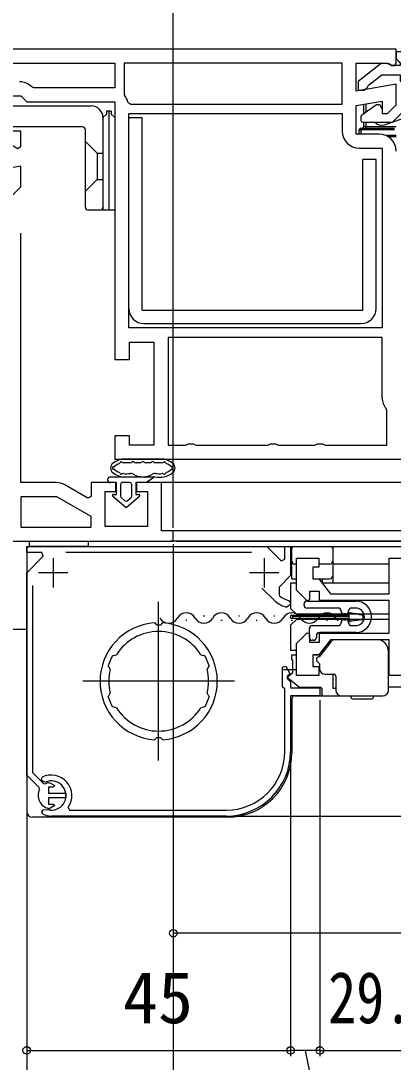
# Model space of a CAD drawing. Units: millimetres, scale not verified. Extents: x -525 to 525, y -783 to 779.
# Drawn here: x -132.5 to -69, y -646.6 to -468.9 of the extents above; entities that cross this region are included whole.
import ezdxf
from ezdxf.enums import TextEntityAlignment as Align

# ---------------------------------------------------------------- set-up
doc = ezdxf.new("R2010")
doc.units = ezdxf.units.MM
doc.header["$LTSCALE"] = 4
for name, color, linetype in [('0-2_YKK_11', 7, 'Continuous'), ('0-4_YKK_12', 2, 'Continuous'), ('0-5_YKK_13', 4, 'Continuous'), ('0-7_YKK_D', 6, 'Continuous')]:
    doc.layers.add(name, color=color, linetype=linetype)
doc.styles.add('ＭＳ ゴシック', font='')
doc.styles.get('ＭＳ ゴシック').set_extended_font_data('MS Gothic')

msp = doc.modelspace()

# ---------------------------------------------------------------- linework, layer by layer
at = {"layer": '0-2_YKK_11'}
for p, q in [((-70.899, -533.2), (-70.899, -522.9)), ((-93.166, -559.6), (-124.834, -559.6)), ((-127, -560.6), (-127, -565.6)), ((-91, -560.6), (-91, -565.6)), ((-124.5, -563.1), (-129.5, -563.1)), ((-88.5, -563.1), (-93.5, -563.1)), ((-100.747, -583.634), (-100.573, -583.982)), ((-109.714, -591.574), (-109.5, -591.385)), ((-109.5, -591.385), (-109.294, -591.195)), ((-97.5, -604.6), (-127.3, -604.6))]:
    msp.add_line(p, q, dxfattribs=at)
for points in [[(-135.4, -502.2), (-139.3, -502.2), (-139.3, -497.344), (-134.9, -496.568), (-134.9, -498.7), (-134, -498.7), (-132.5, -497.2), (-132.5, -493.708), (-139.3, -494.907), (-139.3, -490.1), (-133.944, -490.1), (-133.076, -490.642), (-132.5, -490.323), (-132.5, -487.7), (-160.142, -487.7), (-162.5, -442.7), (-174.5, -442.7)], [(-68.499, -473.7), (-140.499, -473.7), (-140.499, -485.566), (-140.577, -485.7), (-137.158, -488.605), (-136.64, -487.995), (-139.36, -485.684)], [(-71.399, -488.2), (-75.299, -488.2), (-75.299, -483.344), (-70.899, -482.568), (-70.899, -484.7), (-69.999, -484.7), (-68.499, -483.2), (-68.499, -479.708), (-75.299, -480.907), (-75.299, -476.1), (-69.943, -476.1), (-69.264, -476.524), (-68.799, -476.558), (-68.499, -476.1), (-68.499, -475.2), (-68.499, -473.7)], [(-64.133, -474.2), (-68.5, -474.2), (-68.5, -475.3), (-68.062, -475.796), (-67.8, -476.094), (-67.8, -476.5), (-69.2, -476.5), (-69.6, -476.3), (-71.017, -476.113)], [(-138.1, -476.1), (-116.5, -476.1), (-116.499, -480.3), (-130.298, -480.3), (-130.652, -480.153)], [(-77.699, -476.1), (-114.899, -476.1), (-114.899, -481.333), (-114.797, -481.636)], [(-114.237, -482.741), (-113.757, -483.1), (-77.699, -483.1), (-77.699, -476.1)], [(-71.017, -476.113), (-75, -479.225), (-75, -480.7), (-73.899, -480.7), (-73.399, -480.225), (-73.208, -479.855), (-70.961, -478.1), (-67.8, -478.1), (-67.8, -479.2), (-64.133, -479.2)], [(-138.499, -481.7), (-132.499, -481.7), (-131.499, -482.7), (-116.499, -482.7), (-116.499, -526.7), (-113.999, -526.7), (-113.999, -523.7), (-109.799, -523.7), (-109.799, -541.3), (-113.999, -541.3), (-113.999, -539.7), (-116.499, -539.7), (-116.499, -543.7), (-44.499, -543.7)], [(-70.899, -521.3), (-114.099, -521.3), (-114.099, -484.7), (-77.699, -484.7), (-77.699, -487.7)], [(-74.799, -490.6), (-70.899, -490.6), (-70.899, -521.3)], [(-126.473, -547.7), (-132.5, -547.7), (-132.5, -505.1)], [(-70.899, -522.9), (-107.399, -522.9), (-107.399, -541.3), (-104.365, -541.3), (-103.932, -541.05), (-103.066, -541.05), (-102.633, -541.3), (-90.365, -541.3), (-89.932, -541.05), (-89.066, -541.05), (-88.633, -541.3), (-82.365, -541.3), (-81.932, -541.05), (-81.066, -541.05), (-80.633, -541.3), (-70.099, -541.3), (-70.099, -535.391), (-70.217, -535.069)], [(-144.5, -557.7), (-106.5, -557.7), (-106.5, -555.9), (-108.5, -555.9), (-108.5, -547.7), (-112.8, -547.7), (-112.8, -549.2), (-110.9, -549.2), (-110.9, -555.2), (-118.1, -555.2), (-118.1, -549.2), (-116.3, -549.2), (-116.3, -547.7), (-120.5, -547.7), (-120.5, -550.045)], [(-120.5, -550.045), (-121.067, -550.373), (-125.023, -548.089)], [(-129.31, -600.088), (-129.366, -599.741), (-131.5, -597.607), (-131.5, -563.075), (-128.672, -560.246), (-128.94, -559.6), (-131.5, -559.6), (-131.5, -558.6), (-90.55, -558.6), (-88.117, -561.033), (-87.5, -560.777), (-87.5, -558.6), (-86.5, -558.6), (-86.5, -563.55), (-88.462, -565.512), (-88.43, -566.957)], [(-53.3, -580.6), (-69.7, -580.6), (-69.7, -574.5), (-79.7, -574.5), (-81.7, -577.1), (-82.7, -577.1), (-82.7, -579.1), (-81.7, -579.1), (-81.7, -580.6), (-85.5, -580.6), (-85.5, -575.176), (-83.67, -573.346), (-83.3, -573.5), (-83.3, -574.9), (-81.6, -574.9), (-81.6, -573.4), (-69.7, -573.4), (-69.7, -567.8), (-81.6, -567.8), (-81.6, -566.3), (-83.3, -566.3), (-83.3, -567.7), (-83.67, -567.854), (-85.5, -566.024), (-85.5, -560.6), (-81.7, -560.6), (-81.7, -562.1), (-82.7, -562.1), (-82.7, -564.1), (-81.7, -564.1), (-79.7, -566.7), (-69.7, -566.7), (-69.7, -560.6), (-63.3, -560.6)], [(-130.5, -565.266), (-130.5, -597.193), (-128.659, -599.034), (-128.312, -599.09)], [(-89.127, -567.942), (-89.143, -567.927), (-91.389, -565.681)], [(-86.878, -567.791), (-86.5, -568.276), (-86.5, -568.482), (-87.116, -568.968)], [(-109.294, -572.005), (-109.5, -571.815), (-109.714, -571.626)], [(-108.286, -571.626), (-108.5, -571.815), (-108.706, -572.005)], [(-116.881, -577.255), (-116.628, -577.167), (-116.567, -577.193), (-116.196, -577.076)], [(-101.804, -577.076), (-101.433, -577.193), (-101.372, -577.167), (-101.119, -577.255)], [(-117.253, -579.566), (-117.427, -579.218), (-117.488, -579.192), (-117.601, -578.949)], [(-100.399, -578.949), (-100.512, -579.192), (-100.573, -579.218), (-100.747, -579.566)], [(-87.5, -593.6), (-87.5, -582.9), (-87.7, -582.7), (-87.9, -582.5), (-87.9, -579.186), (-87.291, -579.037), (-86.655, -580.255), (-87.1, -580.7), (-87.1, -581.1), (-86.5, -581.7), (-86.5, -582.7), (-81.5, -582.7), (-81.5, -584.1), (-86.5, -584.1), (-86.5, -593.6)], [(-117.601, -584.251), (-117.488, -584.008), (-117.427, -583.982), (-117.253, -583.634)], [(-100.573, -583.982), (-100.512, -584.008), (-100.399, -584.251)], [(-116.196, -586.124), (-116.567, -586.007), (-116.628, -586.033), (-116.881, -585.945)], [(-101.119, -585.945), (-101.372, -586.033), (-101.433, -586.007), (-101.804, -586.124)], [(-108.706, -591.195), (-108.5, -591.385), (-108.286, -591.574)], [(-128.32, -598.817), (-128.654, -598.756), (-128.954, -598.456), (-128.878, -597.976)], [(-127.819, -598.911), (-127.692, -598.846), (-126.708, -599.4), (-127.004, -599.65), (-127.8, -599.65), (-127.8, -600.7), (-124.85, -600.7), (-124.85, -601.5), (-127.8, -601.5), (-127.8, -602.55), (-127.004, -602.55), (-126.708, -602.8), (-127.692, -603.354), (-127.819, -603.289)], [(-128.758, -604.282), (-128.893, -603.859), (-128.719, -603.557), (-127.733, -603.48), (-127.527, -603.59)], [(-124.446, -603.126), (-124.202, -603.6), (-97.5, -603.6)]]:
    msp.add_lwpolyline(points, dxfattribs=at)
msp.add_lwpolyline([(-132.5, -555.3), (-120.5, -555.3), (-120.5, -553.471), (-126.339, -550.1), (-132.5, -550.1)], close=True, dxfattribs=at)
for centre, radius, start, end in [((-132.707, -482.2), 2.9, 44.90088, 89.99999), ((-117.499, -483.7), 3.4, 16.3827, 37.37008), ((-74.799, -487.7), 2.9, 180.00001, 269.99999), ((-71.399, -491.1), 2.9, 0.00001, 89.99999), ((-67.999, -533.2), 2.9, 179.99998, 220.11918), ((-126.473, -550.6), 2.9, 60.00001, 90.00002), ((-86, -564.3), 4.8, 229.35522, 256.55227), ((-86, -564.3), 3.6, 227.55576, 255.88303), ((-109, -581.6), 10, 94.09604, 265.90396), ((-109, -581.6), 9.6, 88.24271, 91.75729), ((-109, -581.6), 10, 274.09604, 85.90396), ((-109, -581.6), 8.5, 32.15412, 147.84588), ((-109, -581.6), 9, 151.12995, 162.87008), ((-109, -581.6), 9, 17.12992, 28.87005), ((-109, -581.6), 8.5, 166.15413, 193.84587), ((-109, -581.6), 8.5, 346.15413, 13.84587), ((-109, -581.6), 9, 197.12993, 208.87006), ((-109, -581.6), 9, 331.12994, 342.87007), ((-109, -581.6), 8.5, 212.15412, 327.84588), ((-109, -581.6), 9.6, 268.24271, 271.75729), ((-97.5, -593.6), 10, 270.00001, 359.99999), ((-97.5, -593.6), 11, 270.00001, 359.99999), ((-127.3, -601.1), 3.5, 324.62345, 116.79004), ((-127.3, -601.1), 2.5, 264.7993, 114.07517), ((-127.3, -601.1), 2.25, 103.33472, 116.7161), ((-127.3, -601.1), 2.25, 153.2839, 256.66525), ((-127.3, -601.1), 3.5, 245.37938, 270.00001)]:
    msp.add_arc(centre, radius, start, end, dxfattribs=at)
at = {"layer": '0-4_YKK_12'}
for p, q in [((-84.62, -543.7), (49, -543.7)), ((49, -547.7), (-109, -547.7)), ((49, -555.9), (-107, -555.9)), ((49, -557.7), (-107, -557.7)), ((-79.3, -558.6), (-79.3, -564.85)), ((-69.7, -561.6), (-79.3, -561.6)), ((-86.5, -564.85), (-86.5, -569.15)), ((-85.5, -564.85), (-86.5, -564.85)), ((-69.7, -564.85), (-81.123, -564.85)), ((-109, -595.134), (-109, -568.066)), ((-101.386, -570.42), (-101.186, -570.42)), ((-95.386, -570.42), (-95.186, -570.42)), ((-89.386, -570.42), (-89.186, -570.42)), ((-85.5, -570.15), (-86.5, -569.15)), ((-69.7, -570.15), (-85.5, -570.15)), ((-83.386, -570.42), (-83.186, -570.42)), ((-104.386, -571.18), (-104.186, -571.18)), ((-98.386, -571.18), (-98.186, -571.18)), ((-92.386, -571.18), (-92.186, -571.18)), ((-85.5, -571.05), (-86.5, -572.05)), ((-86.5, -572.05), (-86.5, -576.35)), ((-86.386, -571.18), (-86.186, -571.18)), ((-69.7, -571.049), (-85.5, -571.049)), ((-80.386, -571.18), (-80.186, -571.18)), ((-145, -572.7), (-131.5, -572.7)), ((-85.5, -576.35), (-86.5, -576.35)), ((-80.777, -576.35), (-81.123, -576.35)), ((-69.7, -576.35), (-69.803, -576.35)), ((-69.7, -579.6), (-69.798, -579.6)), ((-96.063, -581.6), (-121.937, -581.6)), ((49, -582.6), (-69.798, -582.6))]:
    msp.add_line(p, q, dxfattribs=at)
for centre, start, end in [((-104.286, -571.638), 29.20254, 150.79746), ((-98.286, -571.638), 29.20254, 150.79746), ((-92.286, -571.638), 29.20254, 150.79746), ((-86.286, -571.638), 29.20254, 150.79746), ((-80.286, -571.638), 29.20254, 150.79746), ((-107.286, -569.961), 209.20254, 330.79746), ((-101.286, -569.961), 209.20254, 330.79746), ((-95.286, -569.961), 209.20254, 330.79746), ((-89.286, -569.961), 209.20254, 330.79746), ((-83.286, -569.961), 209.20254, 330.79746), ((-77.286, -569.961), 209.20254, 229.55265)]:
    msp.add_arc(centre, 1.718, start, end, dxfattribs=at)
at = {"layer": '0-5_YKK_13'}
for p, q in [((-141.35, -483.4), (-120.499, -483.4)), ((-71.851, -483.234), (-74.372, -484.999)), ((-73.999, -484.739), (-73.999, -483.113)), ((-73.699, -483.06), (-73.699, -484.528)), ((-71.415, -483.198), (-71.736, -483.198)), ((-70.899, -483.891), (-71.242, -483.298)), ((-117.099, -484.3), (-117.899, -484.3)), ((-117.499, -484.3), (-117.499, -501.2)), ((-69.025, -486.052), (-66.646, -483.673)), ((-118.499, -485.4), (-118.499, -500.7)), ((-118.499, -485.4), (-118.499, -501.2)), ((-116.499, -485.4), (-116.499, -501.2)), ((-114.099, -517.95), (-114.099, -485.45)), ((-112.499, -485.45), (-114.099, -485.45)), ((-111.799, -485.45), (-114.099, -485.45)), ((-111.799, -518.25), (-111.799, -485.45)), ((-74.499, -485.245), (-74.499, -485.898)), ((-74.199, -486.198), (-69.378, -486.198)), ((-73.999, -486.898), (-73.999, -486.198)), ((-73.699, -486.898), (-73.999, -486.898)), ((-73.699, -486.198), (-73.699, -486.898)), ((-121.999, -487), (-141.992, -487)), ((-121.499, -500.7), (-121.499, -487.5)), ((-74.799, -488.198), (-74.799, -487.498)), ((-74.499, -487.198), (-68.799, -487.198)), ((-68.799, -487.498), (-74.499, -487.498)), ((-74.499, -487.498), (-74.499, -488.198)), ((-70.341, -488.398), (-68.499, -488.398)), ((-68.499, -488.698), (-69.772, -488.698)), ((-119.499, -491.45), (-119.499, -495.95)), ((-71.899, -492.55), (-74.199, -492.55)), ((-74.199, -518.25), (-74.199, -492.55)), ((-71.899, -517.95), (-71.899, -492.55)), ((-118.999, -501.2), (-120.999, -501.2)), ((-116.499, -501.2), (-118.499, -501.2)), ((-111.799, -518.25), (-74.199, -518.25)), ((-111.499, -520.55), (-74.499, -520.55)), ((-108.209, -543.7), (-115.191, -543.7)), ((-113.909, -544.3), (-114.912, -544.3)), ((-112.229, -544.3), (-112.851, -544.3)), ((-110.549, -544.3), (-111.171, -544.3)), ((-108.488, -544.3), (-109.491, -544.3)), ((-117.201, -546.7), (-109.651, -546.7)), ((-109.651, -546.7), (-111.1, -547.7)), ((-116.2, -547.7), (-117.2, -547.7)), ((-116.2, -549.7), (-116.2, -547.7)), ((-115.5, -548), (-115.5, -550)), ((-113.9, -547.7), (-115.2, -547.7)), ((-113.6, -550), (-113.6, -548)), ((-112.9, -547.7), (-112.9, -549.7)), ((-111.1, -547.7), (-112.9, -547.7)), ((-114.55, -552), (-116.829, -550.056)), ((-116.698, -549.7), (-116.2, -549.7)), ((-115.395, -550.228), (-114.745, -550.782)), ((-112.271, -550.056), (-114.55, -552)), ((-114.355, -550.782), (-113.705, -550.228)), ((-112.9, -549.7), (-112.402, -549.7)), ((-131.5, -559.1), (-131.5, -603.8)), ((-131, -558.6), (-79.6, -558.6)), ((-86.3, -564.1), (-86.3, -558.9)), ((-86.3, -563.893), (-86.3, -558.9)), ((-79.3, -558.9), (-79.3, -563.6)), ((-86.3, -564.1), (-86.3, -561.6)), ((-85.5, -561.6), (-85.8, -561.6)), ((-85.5, -561.6), (-85.8, -561.6)), ((-85.5, -561.6), (-85.8, -561.6)), ((-79.8, -561.6), (-81.7, -561.6)), ((-79.8, -561.6), (-81.7, -561.6)), ((-79.8, -561.6), (-81.7, -561.6)), ((-86.3, -564.1), (-86.3, -563.462)), ((-86.3, -564.1), (-85.5, -564.1)), ((-81.847, -564.1), (-79.8, -564.1)), ((-81.1, -564.1), (-81.1, -564.85)), ((-84.2, -568.6), (-84.2, -568.4)), ((-83.7, -567.9), (-75.4, -567.9)), ((-82.968, -567.9), (-75.4, -567.9)), ((-76.5, -570.4), (-86.5, -570.4)), ((-78.4, -569.1), (-83.7, -569.1)), ((-77.1, -570.1), (-77.4, -570.1)), ((-76.5, -571.005), (-76.5, -570.195)), ((-76.364, -569.92), (-74.428, -570.273)), ((-76.158, -569.898), (-74.258, -570.165)), ((-75.4, -569.1), (-76.1, -569.1)), ((-74, -570.738), (-74, -570.462)), ((-82.8, -572.1), (-78.4, -572.1)), ((-77.4, -571.1), (-77.1, -571.1)), ((-76.6, -571.217), (-76.6, -570.867)), ((-74.428, -571.06), (-76.364, -571.413)), ((-76.158, -571.302), (-74.258, -571.035)), ((-76.1, -572.1), (-75.4, -572.1)), ((-83.3, -574.1), (-83.3, -572.6)), ((-82.1, -573.8), (-82.1, -574.1)), ((-75.4, -573.3), (-81.6, -573.3)), ((-82.6, -574.6), (-82.8, -574.6)), ((-79.632, -574.884), (-81.52, -577.301)), ((-71.798, -574.5), (-78.844, -574.5)), ((-86.3, -577.9), (-86.3, -577.1)), ((-86.3, -577.1), (-85.5, -577.1)), ((-82.4, -577.1), (-81.363, -577.1)), ((-81.1, -576.35), (-81.1, -576.763)), ((-69.798, -578.366), (-69.798, -576.5)), ((-86.1, -580.1), (-86.1, -578.1)), ((-81.605, -578.578), (-81.598, -578.642)), ((-81.598, -578.642), (-81.598, -579.4)), ((-69.798, -579.516), (-69.798, -578.366)), ((-87.7, -579.6), (-85.8, -579.6)), ((-87.7, -579.6), (-85.8, -579.6)), ((-87.7, -579.6), (-85.8, -579.6)), ((-87.1, -580.9), (-86.1, -580.1)), ((-87.1, -580.9), (-85, -582.6)), ((-86.1, -579.6), (-85.5, -579.6)), ((-81.7, -579.6), (-81.578, -579.6)), ((-80.598, -580.4), (-79.098, -580.4)), ((-78.798, -580.7), (-78.798, -583.1)), ((-69.798, -583.1), (-69.798, -579.516)), ((-85, -582.6), (-81.6, -582.6)), ((-86.3, -584.6), (-86.3, -593.8)), ((-85.8, -584.1), (-76.8, -584.1)), ((-81.1, -583.9), (-81.1, -583.1)), ((-77.798, -584.1), (-70.798, -584.1)), ((-76.151, -584.4), (-76.151, -584.3)), ((-75.951, -584.6), (-74.298, -584.6)), ((-74.298, -584.6), (-72.644, -584.6)), ((-72.444, -584.3), (-72.444, -584.4)), ((-97.3, -604.8), (-130.5, -604.8))]:
    msp.add_line(p, q, dxfattribs=at)
for points in [[(-117.899, -484.3), (-117.899, -484.8), (-118.499, -485.4)], [(-117.099, -484.3), (-117.099, -484.8), (-116.499, -485.4)], [(-70.516, -486.618), (-61.934, -483.698), (-60.999, -483.698)], [(-73.699, -487.198), (-73.699, -486.898), (-68.499, -486.898)], [(-74.799, -487.498), (-74.499, -487.498), (-74.499, -487.198)], [(-121.499, -489.45), (-119.499, -491.45), (-118.499, -491.45)], [(-121.499, -497.95), (-119.499, -495.95), (-118.499, -495.95)], [(-86.5, -570.4), (-86.5, -570.8), (-76.5, -570.8)], [(-76.6, -570.867), (-86.1, -570.867), (-86.1, -570.467), (-76.6, -570.467), (-76.6, -570.117)], [(-79.3, -580.4), (-79.3, -582.8), (-78.798, -582.8)]]:
    msp.add_lwpolyline(points, dxfattribs=at)
msp.add_lwpolyline([(-131, -558.6), (-131, -557.68), (-121, -557.68), (-121, -558.6)], close=True, dxfattribs=at)
for centre, radius, start, end in [((-120.499, -485.4), 2, 0, 90), ((-71.736, -483.398), 0.2, 90, 125), ((-71.415, -483.398), 0.2, 30, 90), ((-74.199, -485.245), 0.3, 125, 180), ((-74.199, -485.898), 0.3, 180, 270), ((-74.299, -486.898), 0.3, 270, 0), ((-70.999, -485.198), 1.5, 221.81031, 288.79043), ((-69.378, -485.698), 0.5, 270, 315), ((-121.999, -487.5), 0.5, 0, 90), ((-74.499, -487.498), 0.3, 90, 180), ((-120.999, -500.7), 0.5, 180, 270), ((-118.999, -500.7), 0.5, 270, 0), ((-111.499, -517.95), 2.6, 180, 270), ((-74.499, -517.95), 2.6, 270, 0), ((-114.501, -547.425), 3.8, 102.43988, 127.38277), ((-115.191, -544.3), 0.6, 90, 102.43988), ((-108.209, -544.3), 0.6, 77.56011, 90), ((-108.899, -547.425), 3.8, 52.61723, 77.56011), ((-116.201, -545.2), 1, 127.38277, 232.61723), ((-116.701, -545.2), 0.2, 89.61388, 270.38607), ((-116.698, -544.7), 0.3, 269.61388, 308.87366), ((-116.698, -545.7), 0.3, 51.12633, 90.38607), ((-114.501, -547.425), 3.2, 112.8033, 128.87366), ((-114.501, -542.975), 3.2, 231.12633, 247.1967), ((-115.858, -544.198), 0.3, 292.8033, 342.58405), ((-115.381, -544.348), 0.2, 54.10601, 162.58405), ((-114.912, -543.7), 0.6, 234.10601, 270), ((-113.909, -543.7), 0.6, 270, 311.40962), ((-113.38, -544.3), 0.2, 48.59038, 131.40962), ((-112.851, -543.7), 0.6, 228.59038, 270), ((-112.229, -543.7), 0.6, 270, 311.40962), ((-111.7, -544.3), 0.2, 48.59038, 131.40962), ((-111.171, -543.7), 0.6, 228.59038, 270), ((-110.549, -543.7), 0.6, 270, 311.40962), ((-110.02, -544.3), 0.2, 48.59038, 131.40962), ((-109.491, -543.7), 0.6, 228.59038, 270), ((-108.488, -543.7), 0.6, 270, 305.894), ((-108.019, -544.348), 0.2, 17.41595, 125.894), ((-107.542, -544.198), 0.3, 197.41595, 247.1967), ((-108.899, -547.425), 3.2, 51.12633, 67.1967), ((-108.899, -542.975), 3.2, 292.8033, 308.87367), ((-106.702, -544.7), 0.3, 231.12633, 270.38608), ((-106.702, -545.7), 0.3, 89.61392, 128.87367), ((-106.699, -545.2), 0.2, 269.61392, 90.38608), ((-107.199, -545.2), 1, 307.38277, 52.61723), ((-117.201, -547.2), 0.5, 90.11462, 269.88538), ((-114.501, -542.975), 3.8, 232.61723, 258.58793), ((-115.858, -546.202), 0.3, 17.41595, 67.1967), ((-115.381, -546.052), 0.2, 197.41595, 310.68192), ((-115.055, -546.431), 0.3, 80.90118, 130.68192), ((-114.501, -542.975), 3.2, 260.90118, 281.41207), ((-113.749, -546.7), 0.6, 57.36313, 101.41207), ((-111.7, -543.5), 3.2, 237.36313, 302.63687), ((-109.651, -546.7), 0.6, 78.58793, 122.63687), ((-108.899, -542.975), 3.8, 258.58793, 307.38277), ((-108.899, -542.975), 3.2, 258.58793, 279.09882), ((-108.345, -546.431), 0.3, 49.31807, 99.09882), ((-108.019, -546.052), 0.2, 229.31807, 342.58405), ((-107.542, -546.202), 0.3, 112.8033, 162.58405), ((-117.2, -547.2), 0.5, 269.88533, 269.99998), ((-115.2, -548), 0.3, 90, 180), ((-113.9, -548), 0.3, 0, 90), ((-116.698, -549.902), 0.202, 90, 229.53619), ((-115.2, -550), 0.3, 180, 229.53619), ((-114.55, -550.554), 0.3, 229.53619, 310.46381), ((-113.9, -550), 0.3, 310.46381, 0), ((-112.402, -549.902), 0.202, 310.46378, 89.99997), ((-131, -559.1), 0.5, 90, 180), ((-86, -558.9), 0.3, 90, 180), ((-79.6, -558.9), 0.3, 0, 90), ((-85.8, -561.1), 0.5, 180, 270), ((-79.8, -561.1), 0.5, 270, 0), ((-79.8, -563.6), 0.5, 270, 0), ((-83.7, -568.4), 0.5, 90, 180), ((-83.7, -568.6), 0.5, 180, 270), ((-75.4, -570.6), 2.7, 0, 90), ((-78.4, -569.6), 0.5, 360, 90), ((-77.4, -569.6), 0.5, 180, 270), ((-77.1, -569.6), 0.5, 270, 0), ((-76.1, -569.6), 0.5, 90, 180), ((-76.4, -570.117), 0.2, 79.65887, 180), ((-76.2, -570.195), 0.3, 82, 180), ((-75.4, -570.6), 1.5, 0, 90), ((-74.5, -570.667), 0.4, 280.34113, 79.65887), ((-74.3, -570.462), 0.3, 0, 82), ((-82.8, -572.6), 0.5, 90, 180), ((-78.4, -571.6), 0.5, 270, 360), ((-77.4, -571.6), 0.5, 90, 180), ((-77.1, -571.6), 0.5, 0, 90), ((-76.4, -571.217), 0.2, 180, 280.34113), ((-76.1, -571.6), 0.5, 180, 270), ((-76.2, -571.005), 0.3, 180, 278), ((-75.4, -570.6), 2.7, 270, 0), ((-75.4, -570.6), 1.5, 270, 0), ((-74.3, -570.738), 0.3, 278, 0), ((-81.6, -573.8), 0.5, 90, 180), ((-82.8, -574.1), 0.5, 180, 270), ((-82.6, -574.1), 0.5, 270, 360), ((-78.844, -575.5), 1, 90, 142), ((-71.798, -576.5), 2, 0, 90), ((-81.598, -577.9), 0.5, 101.44555, 247.97569), ((-81.757, -577.116), 0.3, 281.44555, 322), ((-86.3, -578.1), 0.2, 0, 90), ((-81.898, -578.642), 0.3, 12.23345, 67.97569), ((-80.598, -579.4), 1, 180, 270), ((-79.098, -580.7), 0.3, 65.66023, 90), ((-79.098, -580.7), 0.3, 0, 65.66023), ((-81.6, -583.1), 0.5, 0, 90), ((-85.8, -584.6), 0.5, 90, 180), ((-80.9, -583.9), 0.2, 180, 270), ((-77.798, -583.1), 1, 180, 270), ((-76.351, -584.3), 0.2, 0, 90), ((-75.951, -584.4), 0.2, 180, 270), ((-72.644, -584.4), 0.2, 270, 0), ((-72.244, -584.3), 0.2, 90, 180), ((-70.798, -583.1), 1, 270, 0), ((-97.3, -593.8), 11, 270, 0), ((-130.5, -603.8), 1, 180, 270)]:
    msp.add_arc(centre, radius, start, end, dxfattribs=at)
at = {"layer": '0-7_YKK_D'}
for p, q in [((-106.5, -555.4), (-106.5, -299.703)), ((-106, -557.7), (86.503, -557.7)), ((-106, -557.7), (86.503, -557.7)), ((-106.5, -558.2), (-106.5, -721.7)), ((-106.5, -558.2), (-106.5, -721.7)), ((-106.5, -558.2), (-106.5, -625.6)), ((-86, -558.6), (86.503, -558.6)), ((-86, -558.6), (86.503, -558.6)), ((-81.5, -584.8), (-81.5, -645.6)), ((-81.5, -584.8), (-81.5, -645.6)), ((-86.5, -594.6), (-86.5, -645.6)), ((-86.5, -594.6), (-86.5, -645.6)), ((-131.5, -598.483), (-131.5, -681.7)), ((-131.5, -598.483), (-131.5, -645.6)), ((-131.5, -598.483), (-131.5, -681.7)), ((-96.5, -604.6), (86.503, -604.6)), ((-52.1, -624.6), (-106.5, -624.6)), ((-131.5, -644.6), (-86.5, -644.6)), ((-81.5, -644.6), (-86.5, -644.6)), ((-81.5, -644.6), (-52.1, -644.6))]:
    msp.add_line(p, q, dxfattribs=at)
msp.add_lwpolyline([(-84, -644.6), (-80, -664.6), (-69.045, -664.6)], dxfattribs=at)
for centre in [(-106.5, -624.6), (-131.5, -644.6), (-86.5, -644.6), (-86.5, -644.6), (-81.5, -644.6), (-81.5, -644.6)]:
    msp.add_circle(centre, 0.637, dxfattribs=at)

# ---------------------------------------------------------------- texts
at = {"layer": '0-7_YKK_D', "style": 'ＭＳ ゴシック'}
msp.add_text('45', height=8.798, dxfattribs=at).set_placement((-115.091, -642.6), align=Align.BOTTOM_LEFT)
at = {"layer": '0-7_YKK_D', "style": 'ＭＳ ゴシック', "width": 0.8}
msp.add_text('29.4', height=8.798, dxfattribs=at).set_placement((-80.102, -642.6), align=Align.BOTTOM_LEFT)

doc.saveas('drawing.dxf')
